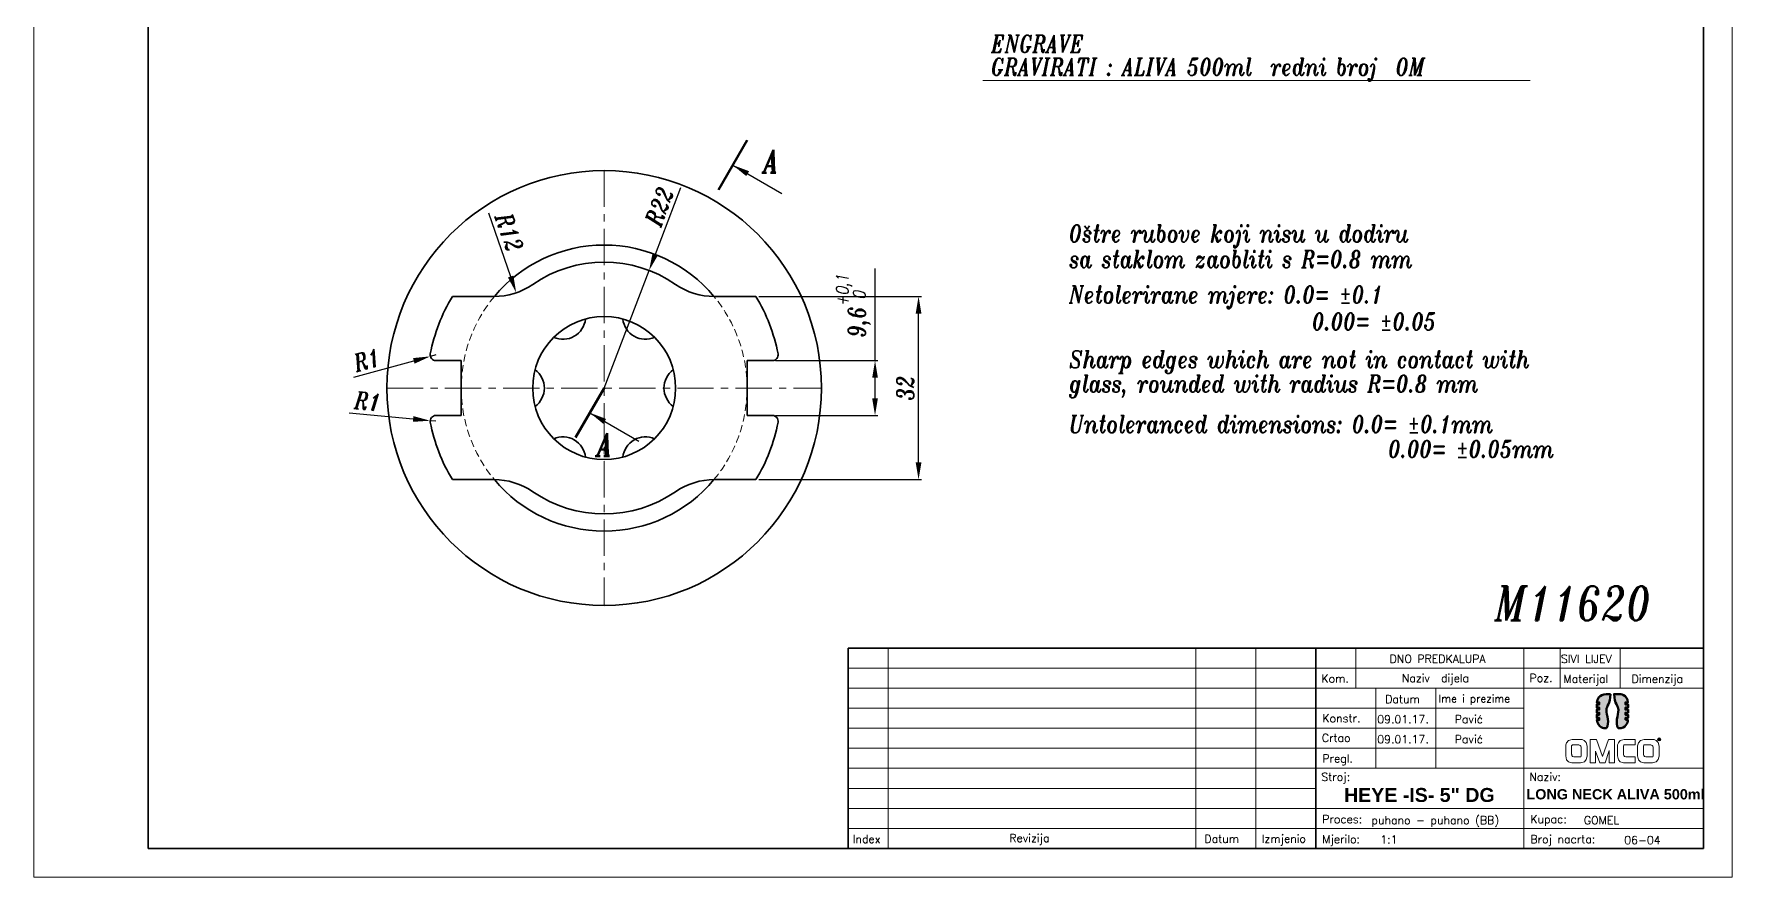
# Model space of a CAD drawing. Header units: millimetres. Extents: x 81 to 459, y 101 to 521.
# Drawn here: x 80.7 to 377.7, y 101.3 to 248.6 of the extents above; entities that cross this region are included whole.
import ezdxf

# ---------------------------------------------------------------- set-up
doc = ezdxf.new("R2010")
doc.units = ezdxf.units.MM
doc.header["$LTSCALE"] = 0.2
doc.linetypes.add('CENTER', pattern=[50.8, 31.75, -6.35, 6.35, -6.35])
doc.linetypes.add('HIDDEN', pattern=[9.525, 6.35, -3.175])
doc.layers.get('0').update_dxf_attribs({"lineweight": 15})
for name, color, linetype, lineweight in [('1', 1, 'CENTER', 15), ('2', 2, 'HIDDEN', 15), ('3', 3, 'Continuous', 35), ('4', 5, 'Continuous', 50), ('ENGLISH', 252, 'Continuous', 18)]:
    doc.layers.add(name, color=color, linetype=linetype, lineweight=lineweight)
doc.styles.add('ITALICT', font='italict', dxfattribs={"width": 0.8, "height": 3})
doc.styles.add('ROMANS', font='romans.shx')
doc.dimstyles.new('ISO-25', dxfattribs={"dimtxt": 3, "dimasz": 3, "dimexe": 0.5, "dimexo": 0.5, "dimgap": 0.8, "dimtad": 1, "dimtxsty": 'ITALICT', "dimcen": 0, "dimadec": 0, "dimazin": 0, "dimtfac": 1, "dimtmove": 0, "dimatfit": 3, "dimfxl": 1, "dimarcsym": 0})

# ---------------------------------------------------------------- blocks, each defined once
blk = doc.blocks.new('*D12')
at = {"color": 0, "lineweight": -2, "transparency": 16777216}
for p, q in [((207.44, 202.74), (235.88, 202.74)), ((235.38, 173.74), (235.38, 199.74)), ((207.44, 170.74), (235.88, 170.74))]:
    blk.add_line(p, q, dxfattribs=at)
at = {"color": 0, "transparency": 16777216}
for points in [[(234.88, 199.74), (235.88, 199.74), (235.38, 202.74)], [(234.88, 173.74), (235.88, 173.74), (235.38, 170.74)]]:
    blk.add_solid(points, dxfattribs=at)
at = {"color": 0, "transparency": 16777216, "insert": (233.08, 186.74), "char_height": 3, "attachment_point": 5, "rotation": 90, "style": 'ITALICT'}
blk.add_mtext('32', dxfattribs=at)
blk = doc.blocks.new('*D13')
at = {"color": 0, "lineweight": -2, "transparency": 16777216}
for p, q in [((193.77, 221.75), (189.32, 210.09)), ((180.39, 186.74), (188.25, 207.29))]:
    blk.add_line(p, q, dxfattribs=at)
at = {"color": 0, "transparency": 16777216}
blk.add_solid([(188.85, 210.27), (189.78, 209.91), (188.25, 207.29)], dxfattribs=at)
at = {"color": 0, "transparency": 16777216, "insert": (190.05, 218.46), "char_height": 3, "attachment_point": 5, "rotation": 69.0854, "style": 'ITALICT'}
blk.add_mtext('R22', dxfattribs=at)
blk = doc.blocks.new('*D14')
at = {"color": 0, "lineweight": -2, "transparency": 16777216}
blk.add_line((160.19, 217.38), (164.03, 206.23), dxfattribs=at)
at = {"color": 0, "transparency": 16777216}
blk.add_solid([(164.51, 206.39), (163.56, 206.06), (165.01, 203.39)], dxfattribs=at)
at = {"color": 0, "transparency": 16777216, "insert": (163.8, 213.97), "char_height": 3, "attachment_point": 5, "rotation": 288.9891, "style": 'ITALICT'}
blk.add_mtext('R12', dxfattribs=at)
blk = doc.blocks.new('*D21')
at = {"color": 0, "lineweight": -2, "transparency": 16777216}
for p, q in [((227.77, 191.54), (227.77, 207.61)), ((210.33, 191.54), (228.27, 191.54)), ((227.77, 184.94), (227.77, 188.54)), ((210.33, 181.94), (228.27, 181.94))]:
    blk.add_line(p, q, dxfattribs=at)
at = {"color": 0, "transparency": 16777216}
for points in [[(227.27, 188.54), (228.27, 188.54), (227.77, 191.54)], [(227.27, 184.94), (228.27, 184.94), (227.77, 181.94)]]:
    blk.add_solid(points, dxfattribs=at)
at = {"color": 0, "transparency": 16777216, "insert": (223.99, 201.07), "char_height": 3, "attachment_point": 5, "rotation": 90, "style": 'ITALICT'}
blk.add_mtext('9,6{}{\\H0.71x;\\C3;\\S+0,1^  0;}', dxfattribs=at)
blk = doc.blocks.new('*D24')
at = {"color": 0, "lineweight": -2, "transparency": 16777216}
for p, q in [((136.58, 188.61), (147.1, 191.48)), ((150.96, 192.54), (149.99, 192.27))]:
    blk.add_line(p, q, dxfattribs=at)
at = {"color": 0, "transparency": 16777216}
blk.add_solid([(146.97, 191.97), (147.23, 191), (149.99, 192.27)], dxfattribs=at)
at = {"color": 0, "transparency": 16777216, "insert": (138.89, 191.62), "char_height": 3, "attachment_point": 5, "rotation": 15.2787, "style": 'ITALICT'}
blk.add_mtext('R1', dxfattribs=at)
blk = doc.blocks.new('*D25')
at = {"color": 0, "lineweight": -2, "transparency": 16777216}
for p, q in [((135.8, 182.43), (146.98, 181.33)), ((150.96, 180.94), (149.96, 181.03))]:
    blk.add_line(p, q, dxfattribs=at)
at = {"color": 0, "transparency": 16777216}
blk.add_solid([(147.03, 181.83), (146.93, 180.83), (149.96, 181.03)], dxfattribs=at)
at = {"color": 0, "transparency": 16777216, "insert": (139.04, 184.42), "char_height": 3, "attachment_point": 5, "rotation": 354.3922, "style": 'ITALICT'}
blk.add_mtext('R1', dxfattribs=at)
blk = doc.blocks.new('*U32')
at = {"layer": '3'}
blk.add_arc((3.19, 0), 4, 126.5899, 233.4101, dxfattribs=at)
blk = doc.blocks.new('*U33')
at = {"color": 0, "linetype": 'ByBlock', "lineweight": -2}
for p, rotation in [((174.76, 209.43), 120), ((186.03, 209.43), 59.99999999999994), ((169.12, 199.67), 180), ((174.76, 189.91), 239.9999999999999), ((186.03, 189.91), 299.9999999999999)]:
    blk.add_blockref('*U32', p, dxfattribs=dict(at, rotation=rotation))
blk.add_blockref('*U32', (191.66, 199.67), dxfattribs=at)

msp = doc.modelspace()

# ---------------------------------------------------------------- hatches: boundary and pattern name
at = {"layer": '4'}
h = msp.add_hatch(color=142, dxfattribs=at)
edge = h.paths.add_edge_path()
edge.add_spline(control_points=[(354.003, 128.716), (354.003, 128.716), (354.003, 128.716), (354.003, 128.716), (354.003, 128.716), (354.159, 127.338), (355.377, 127.267), (355.557, 127.267), (355.557, 127.267), (355.557, 127.267), (355.692, 127.267), (355.692, 127.267), (355.692, 127.267), (356.331, 128.186), (355.687, 129.527), (355.687, 130.485), (355.687, 130.485), (355.687, 131.237), (356.35, 131.439), (356.422, 133.244), (356.422, 133.244), (355.658, 133.244), (355.658, 133.244), (355.658, 133.244), (354.368, 133.244), (354.074, 132.249), (354.006, 131.795)], knot_values=[0.8095238, 0.8095238, 0.8095238, 0.8095238, 0.8333333, 0.8333333, 0.8333333, 0.8334333, 0.8571429, 0.8571429, 0.8571429, 0.8572429, 0.9047619, 0.9047619, 0.9047619, 0.9048619, 0.952381, 0.952381, 0.952381, 0.952481, 1, 1, 1, 1.047619, 1.047619, 1.047619, 1.047719, 1.0952381, 1.0952381, 1.0952381, 1.0952381], degree=3, periodic=0)
edge.add_spline(control_points=[(354.006, 131.795), (354.006, 131.795), (354.444, 131.795), (354.444, 131.795)], knot_values=[0.0952381, 0.0952381, 0.0952381, 0.0952381, 0.1428571, 0.1428571, 0.1428571, 0.1428571], degree=3, periodic=0)
edge.add_spline(control_points=[(354.444, 131.795), (354.444, 131.795), (354.444, 131.795), (354.444, 131.795), (354.444, 131.795), (354.444, 131.795), (354.444, 131.429), (354.444, 131.429)], knot_values=[0.1428571, 0.1428571, 0.1428571, 0.1428571, 0.1666667, 0.1666667, 0.1666667, 0.1667667, 0.1904762, 0.1904762, 0.1904762, 0.1904762], degree=3, periodic=0)
edge.add_spline(control_points=[(354.444, 131.429), (354.444, 131.429), (354.444, 131.429), (354.444, 131.429), (354.444, 131.429), (354.444, 131.429), (353.986, 131.429), (353.986, 131.429)], knot_values=[0.1904762, 0.1904762, 0.1904762, 0.1904762, 0.2142857, 0.2142857, 0.2142857, 0.2143857, 0.2380952, 0.2380952, 0.2380952, 0.2380952], degree=3, periodic=0)
edge.add_spline(control_points=[(353.986, 131.429), (353.986, 131.429), (353.986, 131.429), (353.986, 131.429), (353.986, 131.429), (353.986, 131.429), (353.986, 130.891), (353.986, 130.891)], knot_values=[0.2380952, 0.2380952, 0.2380952, 0.2380952, 0.2619048, 0.2619048, 0.2619048, 0.2620048, 0.2857143, 0.2857143, 0.2857143, 0.2857143], degree=3, periodic=0)
edge.add_spline(control_points=[(353.986, 130.891), (353.986, 130.891), (353.986, 130.891), (353.986, 130.891), (353.986, 130.891), (353.986, 130.891), (354.444, 130.891), (354.444, 130.891)], knot_values=[0.2857143, 0.2857143, 0.2857143, 0.2857143, 0.3095238, 0.3095238, 0.3095238, 0.3096238, 0.3333333, 0.3333333, 0.3333333, 0.3333333], degree=3, periodic=0)
edge.add_spline(control_points=[(354.444, 130.891), (354.444, 130.891), (354.444, 130.891), (354.444, 130.891), (354.444, 130.891), (354.444, 130.891), (354.444, 130.525), (354.444, 130.525)], knot_values=[0.3333333, 0.3333333, 0.3333333, 0.3333333, 0.3571429, 0.3571429, 0.3571429, 0.3572429, 0.3809524, 0.3809524, 0.3809524, 0.3809524], degree=3, periodic=0)
edge.add_spline(control_points=[(354.444, 130.525), (354.444, 130.525), (354.444, 130.525), (354.444, 130.525), (354.444, 130.525), (354.444, 130.525), (353.986, 130.525), (353.986, 130.525)], knot_values=[0.3809524, 0.3809524, 0.3809524, 0.3809524, 0.4047619, 0.4047619, 0.4047619, 0.4048619, 0.4285714, 0.4285714, 0.4285714, 0.4285714], degree=3, periodic=0)
edge.add_spline(control_points=[(353.986, 130.525), (353.986, 130.525), (353.986, 130.525), (353.986, 130.525), (353.986, 130.525), (353.986, 130.525), (353.986, 129.987), (353.986, 129.987)], knot_values=[0.4285714, 0.4285714, 0.4285714, 0.4285714, 0.452381, 0.452381, 0.452381, 0.452481, 0.4761905, 0.4761905, 0.4761905, 0.4761905], degree=3, periodic=0)
edge.add_spline(control_points=[(353.986, 129.987), (353.986, 129.987), (353.986, 129.987), (353.986, 129.987), (353.986, 129.987), (353.986, 129.987), (354.444, 129.987), (354.444, 129.987)], knot_values=[0.4761905, 0.4761905, 0.4761905, 0.4761905, 0.5, 0.5, 0.5, 0.5001, 0.5238095, 0.5238095, 0.5238095, 0.5238095], degree=3, periodic=0)
edge.add_spline(control_points=[(354.444, 129.987), (354.444, 129.987), (354.444, 129.987), (354.444, 129.987), (354.444, 129.987), (354.444, 129.987), (354.444, 129.62), (354.444, 129.62)], knot_values=[0.5238095, 0.5238095, 0.5238095, 0.5238095, 0.547619, 0.547619, 0.547619, 0.547719, 0.5714286, 0.5714286, 0.5714286, 0.5714286], degree=3, periodic=0)
edge.add_spline(control_points=[(354.444, 129.62), (354.444, 129.62), (354.444, 129.62), (354.444, 129.62), (354.444, 129.62), (354.444, 129.62), (353.986, 129.62), (353.986, 129.62)], knot_values=[0.5714286, 0.5714286, 0.5714286, 0.5714286, 0.5952381, 0.5952381, 0.5952381, 0.5953381, 0.6190476, 0.6190476, 0.6190476, 0.6190476], degree=3, periodic=0)
edge.add_spline(control_points=[(353.986, 129.62), (353.986, 129.62), (353.986, 129.62), (353.986, 129.62), (353.986, 129.62), (353.986, 129.62), (353.986, 129.083), (353.986, 129.083)], knot_values=[0.6190476, 0.6190476, 0.6190476, 0.6190476, 0.6428571, 0.6428571, 0.6428571, 0.6429571, 0.6666667, 0.6666667, 0.6666667, 0.6666667], degree=3, periodic=0)
edge.add_spline(control_points=[(353.986, 129.083), (353.986, 129.083), (353.986, 129.083), (353.986, 129.083), (353.986, 129.083), (353.986, 129.083), (354.444, 129.083), (354.444, 129.083)], knot_values=[0.6666667, 0.6666667, 0.6666667, 0.6666667, 0.6904762, 0.6904762, 0.6904762, 0.6905762, 0.7142857, 0.7142857, 0.7142857, 0.7142857], degree=3, periodic=0)
edge.add_spline(control_points=[(354.444, 129.083), (354.444, 129.083), (354.444, 129.083), (354.444, 129.083), (354.444, 129.083), (354.444, 129.083), (354.444, 128.716), (354.444, 128.716)], knot_values=[0.7142857, 0.7142857, 0.7142857, 0.7142857, 0.7380952, 0.7380952, 0.7380952, 0.7381952, 0.7619048, 0.7619048, 0.7619048, 0.7619048], degree=3, periodic=0)
edge.add_spline(control_points=[(354.444, 128.716), (354.444, 128.716), (354.444, 128.716), (354.444, 128.716), (354.444, 128.716), (354.444, 128.716), (354.003, 128.716), (354.003, 128.716)], knot_values=[0.7619048, 0.7619048, 0.7619048, 0.7619048, 0.7857143, 0.7857143, 0.7857143, 0.7858143, 0.8095238, 0.8095238, 0.8095238, 0.8095238], degree=3, periodic=0)
h = msp.add_hatch(color=253, dxfattribs=at)
edge = h.paths.add_edge_path()
edge.add_spline(control_points=[(359.02, 129.987), (359.02, 129.987), (359.02, 129.987), (359.02, 129.987), (359.02, 129.987), (359.02, 129.987), (359.478, 129.987), (359.478, 129.987)], knot_values=[0.2380952, 0.2380952, 0.2380952, 0.2380952, 0.2619048, 0.2619048, 0.2619048, 0.2620048, 0.2857143, 0.2857143, 0.2857143, 0.2857143], degree=3, periodic=0)
edge.add_spline(control_points=[(359.478, 129.987), (359.478, 129.987), (359.478, 129.987), (359.478, 129.987), (359.478, 129.987), (359.478, 129.987), (359.478, 130.525), (359.478, 130.525)], knot_values=[0.2857143, 0.2857143, 0.2857143, 0.2857143, 0.3095238, 0.3095238, 0.3095238, 0.3096238, 0.3333333, 0.3333333, 0.3333333, 0.3333333], degree=3, periodic=0)
edge.add_spline(control_points=[(359.478, 130.525), (359.478, 130.525), (359.478, 130.525), (359.478, 130.525), (359.478, 130.525), (359.478, 130.525), (359.02, 130.525), (359.02, 130.525)], knot_values=[0.3333333, 0.3333333, 0.3333333, 0.3333333, 0.3571429, 0.3571429, 0.3571429, 0.3572429, 0.3809524, 0.3809524, 0.3809524, 0.3809524], degree=3, periodic=0)
edge.add_spline(control_points=[(359.02, 130.525), (359.02, 130.525), (359.02, 130.525), (359.02, 130.525), (359.02, 130.525), (359.02, 130.525), (359.02, 130.891), (359.02, 130.891)], knot_values=[0.3809524, 0.3809524, 0.3809524, 0.3809524, 0.4047619, 0.4047619, 0.4047619, 0.4048619, 0.4285714, 0.4285714, 0.4285714, 0.4285714], degree=3, periodic=0)
edge.add_spline(control_points=[(359.02, 130.891), (359.02, 130.891), (359.02, 130.891), (359.02, 130.891), (359.02, 130.891), (359.02, 130.891), (359.478, 130.891), (359.478, 130.891)], knot_values=[0.4285714, 0.4285714, 0.4285714, 0.4285714, 0.4523809, 0.4523809, 0.4523809, 0.4524809, 0.4761905, 0.4761905, 0.4761905, 0.4761905], degree=3, periodic=0)
edge.add_spline(control_points=[(359.478, 130.891), (359.478, 130.891), (359.478, 130.891), (359.478, 130.891), (359.478, 130.891), (359.478, 130.891), (359.478, 131.429), (359.478, 131.429)], knot_values=[0.4761905, 0.4761905, 0.4761905, 0.4761905, 0.5, 0.5, 0.5, 0.5001, 0.5238095, 0.5238095, 0.5238095, 0.5238095], degree=3, periodic=0)
edge.add_spline(control_points=[(359.478, 131.429), (359.478, 131.429), (359.478, 131.429), (359.478, 131.429), (359.478, 131.429), (359.478, 131.429), (359.02, 131.429), (359.02, 131.429)], knot_values=[0.5238095, 0.5238095, 0.5238095, 0.5238095, 0.547619, 0.547619, 0.547619, 0.547719, 0.5714286, 0.5714286, 0.5714286, 0.5714286], degree=3, periodic=0)
edge.add_spline(control_points=[(359.02, 131.429), (359.02, 131.429), (359.02, 131.429), (359.02, 131.429), (359.02, 131.429), (359.02, 131.429), (359.02, 131.795), (359.02, 131.795)], knot_values=[0.5714286, 0.5714286, 0.5714286, 0.5714286, 0.5952381, 0.5952381, 0.5952381, 0.5953381, 0.6190476, 0.6190476, 0.6190476, 0.6190476], degree=3, periodic=0)
edge.add_spline(control_points=[(359.02, 131.795), (359.02, 131.795), (359.02, 131.795), (359.02, 131.795), (359.02, 131.795), (359.02, 131.795), (359.46, 131.795), (359.46, 131.795)], knot_values=[0.6190476, 0.6190476, 0.6190476, 0.6190476, 0.6428571, 0.6428571, 0.6428571, 0.6429571, 0.6666667, 0.6666667, 0.6666667, 0.6666667], degree=3, periodic=0)
edge.add_spline(control_points=[(359.46, 131.795), (359.46, 131.795), (359.46, 131.795), (359.46, 131.795), (359.46, 131.795), (359.299, 133.164), (358.087, 133.244), (357.907, 133.244), (357.907, 133.244), (357.907, 133.244), (357.042, 133.244), (357.042, 133.244)], knot_values=[0.6666667, 0.6666667, 0.6666667, 0.6666667, 0.6904762, 0.6904762, 0.6904762, 0.6905762, 0.7142857, 0.7142857, 0.7142857, 0.7143857, 0.7619048, 0.7619048, 0.7619048, 0.7619048], degree=3, periodic=0)
edge.add_spline(control_points=[(357.042, 133.244), (357.042, 133.244), (357.042, 133.244), (357.042, 133.244), (357.042, 133.244), (357.114, 131.439), (357.777, 131.237), (357.777, 130.485), (357.777, 130.485), (357.777, 129.527), (357.133, 128.186), (357.772, 127.267), (357.772, 127.267), (357.772, 127.267), (357.816, 127.267), (357.816, 127.267), (357.816, 127.267), (359.106, 127.267), (359.395, 128.262), (359.459, 128.716), (359.459, 128.716), (359.459, 128.716), (359.459, 128.716), (359.459, 128.716)], knot_values=[0.7619048, 0.7619048, 0.7619048, 0.7619048, 0.7857143, 0.7857143, 0.7857143, 0.7858143, 0.8095238, 0.8095238, 0.8095238, 0.8096238, 0.8571429, 0.8571429, 0.8571429, 0.8572429, 0.9047619, 0.9047619, 0.9047619, 0.9048619, 0.9285714, 0.9285714, 0.9285714, 0.9286714, 0.952381, 0.952381, 0.952381, 0.952381], degree=3, periodic=0)
edge.add_spline(control_points=[(359.459, 128.716), (359.459, 128.716), (359.02, 128.716), (359.02, 128.716), (359.02, 128.716), (359.02, 129.083), (359.02, 129.083)], knot_values=[0.952381, 0.952381, 0.952381, 0.952381, 1, 1, 1, 1.047619, 1.047619, 1.047619, 1.047619], degree=3, periodic=0)
edge.add_spline(control_points=[(359.02, 129.083), (359.02, 129.083), (359.02, 129.083), (359.02, 129.083), (359.02, 129.083), (359.02, 129.083), (359.478, 129.083), (359.478, 129.083)], knot_values=[0.047619, 0.047619, 0.047619, 0.047619, 0.0714286, 0.0714286, 0.0714286, 0.0715286, 0.0952381, 0.0952381, 0.0952381, 0.0952381], degree=3, periodic=0)
edge.add_spline(control_points=[(359.478, 129.083), (359.478, 129.083), (359.478, 129.083), (359.478, 129.083), (359.478, 129.083), (359.478, 129.083), (359.478, 129.62), (359.478, 129.62)], knot_values=[0.0952381, 0.0952381, 0.0952381, 0.0952381, 0.1190476, 0.1190476, 0.1190476, 0.1191476, 0.1428571, 0.1428571, 0.1428571, 0.1428571], degree=3, periodic=0)
edge.add_spline(control_points=[(359.478, 129.62), (359.478, 129.62), (359.478, 129.62), (359.478, 129.62), (359.478, 129.62), (359.478, 129.62), (359.02, 129.62), (359.02, 129.62)], knot_values=[0.1428571, 0.1428571, 0.1428571, 0.1428571, 0.1666667, 0.1666667, 0.1666667, 0.1667667, 0.1904762, 0.1904762, 0.1904762, 0.1904762], degree=3, periodic=0)
edge.add_spline(control_points=[(359.02, 129.62), (359.02, 129.62), (359.02, 129.62), (359.02, 129.62), (359.02, 129.62), (359.02, 129.62), (359.02, 129.987), (359.02, 129.987)], knot_values=[0.1904762, 0.1904762, 0.1904762, 0.1904762, 0.2142857, 0.2142857, 0.2142857, 0.2143857, 0.2380952, 0.2380952, 0.2380952, 0.2380952], degree=3, periodic=0)

# ---------------------------------------------------------------- linework, layer by layer
for p, q in [((80.661, 521.271), (80.661, 101.271)), ((377.661, 101.271), (377.661, 521.271)), ((342.371, 240.51), (246.647, 240.51)), ((230.083, 141.271), (230.083, 106.271)), ((283.872, 141.271), (283.872, 106.271)), ((294.372, 141.271), (294.372, 106.271)), ((311.872, 141.271), (311.872, 134.271)), ((341.272, 141.271), (341.272, 106.271)), ((347.572, 141.271), (347.572, 134.271)), ((358.072, 141.271), (358.072, 134.271)), ((223.083, 137.771), (372.661, 137.771)), ((372.661, 134.271), (223.083, 134.271)), ((315.372, 134.271), (315.372, 120.271)), ((325.872, 134.271), (325.872, 120.271)), ((223.083, 130.771), (341.272, 130.771)), ((223.083, 127.271), (341.272, 127.271)), ((223.083, 123.771), (341.272, 123.771)), ((223.083, 120.271), (372.661, 120.271)), ((304.872, 116.771), (223.083, 116.771)), ((223.083, 113.271), (372.661, 113.271)), ((223.083, 109.771), (372.661, 109.771)), ((80.661, 101.271), (377.661, 101.271))]:
    msp.add_line(p, q)
for points, knots in [([(351.179, 121.247), (351.179, 121.247), (349.64, 121.247), (349.64, 121.247), (349.64, 121.247), (349.509, 121.247), (348.571, 121.302), (348.571, 122.44), (348.571, 122.44), (348.571, 122.44), (348.571, 124.178), (348.571, 124.178), (348.571, 124.178), (348.571, 124.178), (348.571, 125.317), (349.709, 125.317), (349.709, 125.317), (349.709, 125.317), (351.241, 125.317), (351.241, 125.317), (351.241, 125.317), (351.372, 125.317), (352.31, 125.255), (352.31, 124.116), (352.31, 124.116), (352.31, 124.116), (352.31, 122.385), (352.31, 122.385), (352.31, 122.385), (352.31, 122.385), (352.317, 121.247), (351.179, 121.247)], [0, 0, 0, 0, 0.125, 0.125, 0.125, 0.125, 0.25, 0.25, 0.25, 0.25, 0.375, 0.375, 0.375, 0.375, 0.5, 0.5, 0.5, 0.5, 0.625, 0.625, 0.625, 0.625, 0.75, 0.75, 0.75, 0.75, 0.875, 0.875, 0.875, 0.875, 1, 1, 1, 1]), ([(356.187, 121.247), (356.187, 121.247), (356.187, 123.378), (356.187, 123.378), (356.187, 123.378), (356.187, 123.378), (355.442, 121.247), (355.442, 121.247), (355.442, 121.247), (355.442, 121.247), (354.545, 121.247), (354.545, 121.247), (354.545, 121.247), (354.545, 121.247), (353.786, 123.282), (353.786, 123.282), (353.786, 123.282), (353.786, 123.282), (353.786, 121.247), (353.786, 121.247), (353.786, 121.247), (353.786, 121.247), (352.827, 121.247), (352.827, 121.247), (352.827, 121.247), (352.827, 121.247), (352.827, 125.317), (352.827, 125.317), (352.827, 125.317), (352.827, 125.317), (353.938, 125.317), (353.938, 125.317), (353.938, 125.317), (353.938, 125.317), (355.007, 122.316), (355.007, 122.316), (355.007, 122.316), (355.007, 122.316), (356.028, 125.317), (356.028, 125.317), (356.028, 125.317), (356.028, 125.317), (357.118, 125.317), (357.118, 125.317), (357.118, 125.317), (357.118, 125.317), (357.118, 121.247), (357.118, 121.247), (357.118, 121.247), (357.118, 121.247), (356.187, 121.247), (356.187, 121.247)], [0, 0, 0, 0, 0.0769231, 0.0769231, 0.0769231, 0.0769231, 0.1538462, 0.1538462, 0.1538462, 0.1538462, 0.2307692, 0.2307692, 0.2307692, 0.2307692, 0.3076923, 0.3076923, 0.3076923, 0.3076923, 0.3846154, 0.3846154, 0.3846154, 0.3846154, 0.4615385, 0.4615385, 0.4615385, 0.4615385, 0.5384615, 0.5384615, 0.5384615, 0.5384615, 0.6153846, 0.6153846, 0.6153846, 0.6153846, 0.6923077, 0.6923077, 0.6923077, 0.6923077, 0.7692308, 0.7692308, 0.7692308, 0.7692308, 0.8461538, 0.8461538, 0.8461538, 0.8461539, 0.9230769, 0.9230769, 0.9230769, 0.9230769, 1, 1, 1, 1]), ([(360.706, 122.281), (360.706, 122.281), (359.07, 122.281), (359.07, 122.281), (359.07, 122.281), (358.67, 122.281), (358.67, 122.744), (358.67, 122.744), (358.67, 122.744), (358.67, 122.744), (358.67, 124.213), (358.67, 124.213), (358.67, 124.213), (358.67, 124.344), (358.801, 124.351), (358.801, 124.351), (358.801, 124.351), (358.801, 124.351), (360.706, 124.351), (360.706, 124.351), (360.706, 124.351), (360.706, 124.351), (360.706, 125.317), (360.706, 125.317), (360.706, 125.317), (360.706, 125.317), (358.774, 125.317), (358.774, 125.317), (358.774, 125.317), (357.636, 125.317), (357.636, 124.178), (357.636, 124.178), (357.636, 124.178), (357.636, 124.178), (357.636, 122.44), (357.636, 122.44), (357.636, 122.44), (357.636, 121.302), (358.574, 121.247), (358.705, 121.247), (358.705, 121.247), (358.705, 121.247), (360.706, 121.247), (360.706, 121.247), (360.706, 121.247), (360.706, 121.247), (360.706, 122.281), (360.706, 122.281)], [0, 0, 0, 0, 0.0833333, 0.0833333, 0.0833333, 0.0833333, 0.1666667, 0.1666667, 0.1666667, 0.1666667, 0.25, 0.25, 0.25, 0.25, 0.3333333, 0.3333333, 0.3333333, 0.3333333, 0.4166667, 0.4166667, 0.4166667, 0.4166667, 0.5, 0.5, 0.5, 0.5, 0.5833333, 0.5833333, 0.5833333, 0.5833333, 0.6666667, 0.6666667, 0.6666667, 0.6666667, 0.75, 0.75, 0.75, 0.75, 0.8333333, 0.8333333, 0.8333333, 0.8333333, 0.9166667, 0.9166667, 0.9166667, 0.9166667, 1, 1, 1, 1]), ([(363.761, 121.247), (363.761, 121.247), (362.223, 121.247), (362.223, 121.247), (362.223, 121.247), (362.092, 121.247), (361.154, 121.302), (361.154, 122.44), (361.154, 122.44), (361.154, 122.44), (361.154, 124.178), (361.154, 124.178), (361.154, 124.178), (361.154, 124.178), (361.154, 125.317), (362.292, 125.317), (362.292, 125.317), (362.292, 125.317), (363.824, 125.317), (363.824, 125.317), (363.824, 125.317), (363.955, 125.317), (364.893, 125.255), (364.893, 124.116), (364.893, 124.116), (364.893, 124.116), (364.893, 122.385), (364.893, 122.385), (364.893, 122.385), (364.893, 122.385), (364.9, 121.247), (363.761, 121.247)], [0, 0, 0, 0, 0.125, 0.125, 0.125, 0.125, 0.25, 0.25, 0.25, 0.25, 0.375, 0.375, 0.375, 0.375, 0.5, 0.5, 0.5, 0.5, 0.625, 0.625, 0.625, 0.625, 0.75, 0.75, 0.75, 0.75, 0.875, 0.875, 0.875, 0.875, 1, 1, 1, 1]), ([(364.909, 125.058), (364.758, 125.058), (364.635, 125.181), (364.635, 125.333), (364.635, 125.333), (364.635, 125.484), (364.758, 125.607), (364.909, 125.607), (364.909, 125.607), (365.061, 125.607), (365.184, 125.484), (365.184, 125.333), (365.184, 125.333), (365.184, 125.181), (365.061, 125.058), (364.909, 125.058)], [0, 0, 0, 0, 0.25, 0.25, 0.25, 0.25, 0.5, 0.5, 0.5, 0.5, 0.75, 0.75, 0.75, 0.75, 1, 1, 1, 1]), ([(364.909, 125.547), (364.792, 125.547), (364.695, 125.45), (364.695, 125.333), (364.695, 125.333), (364.695, 125.216), (364.792, 125.119), (364.909, 125.119), (364.909, 125.119), (365.027, 125.119), (365.123, 125.216), (365.123, 125.333), (365.123, 125.333), (365.123, 125.45), (365.027, 125.547), (364.909, 125.547)], [0, 0, 0, 0, 0.25, 0.25, 0.25, 0.25, 0.5, 0.5, 0.5, 0.5, 0.75, 0.75, 0.75, 0.75, 1, 1, 1, 1]), ([(364.972, 125.286), (364.972, 125.286), (365.028, 125.199), (365.028, 125.199), (365.028, 125.199), (365.028, 125.199), (364.953, 125.199), (364.953, 125.199), (364.953, 125.199), (364.953, 125.199), (364.905, 125.276), (364.905, 125.276), (364.905, 125.276), (364.905, 125.276), (364.875, 125.276), (364.875, 125.276), (364.875, 125.276), (364.875, 125.276), (364.875, 125.199), (364.875, 125.199), (364.875, 125.199), (364.875, 125.199), (364.807, 125.199), (364.807, 125.199), (364.807, 125.199), (364.807, 125.199), (364.807, 125.477), (364.807, 125.477), (364.807, 125.477), (364.807, 125.477), (364.928, 125.477), (364.928, 125.477), (364.928, 125.477), (364.951, 125.477), (365.034, 125.477), (365.034, 125.377), (365.034, 125.377), (365.034, 125.324), (365.002, 125.297), (364.972, 125.286)], [0, 0, 0, 0, 0.1, 0.1, 0.1, 0.1, 0.2, 0.2, 0.2, 0.2, 0.3, 0.3, 0.3, 0.3, 0.4, 0.4, 0.4, 0.4, 0.5, 0.5, 0.5, 0.5, 0.6, 0.6, 0.6, 0.6, 0.7, 0.7, 0.7, 0.7, 0.8, 0.8, 0.8, 0.8, 0.9, 0.9, 0.9, 0.9, 1, 1, 1, 1]), ([(364.911, 125.418), (364.911, 125.418), (364.875, 125.418), (364.875, 125.418), (364.875, 125.418), (364.875, 125.418), (364.875, 125.331), (364.875, 125.331), (364.875, 125.331), (364.875, 125.331), (364.911, 125.331), (364.911, 125.331), (364.911, 125.331), (364.947, 125.331), (364.962, 125.344), (364.962, 125.377), (364.962, 125.377), (364.962, 125.409), (364.947, 125.418), (364.911, 125.418)], [0, 0, 0, 0, 0.2, 0.2, 0.2, 0.2, 0.4, 0.4, 0.4, 0.4, 0.6, 0.6, 0.6, 0.6, 0.8, 0.8, 0.8, 0.8, 1, 1, 1, 1]), ([(351.275, 123.882), (351.275, 123.882), (351.275, 124.351), (350.875, 124.351), (350.875, 124.351), (350.875, 124.351), (349.737, 124.351), (349.737, 124.351), (349.737, 124.351), (349.737, 124.351), (349.606, 124.344), (349.606, 124.213), (349.606, 124.213), (349.606, 124.213), (349.606, 122.744), (349.606, 122.744), (349.606, 122.744), (349.606, 122.744), (349.606, 122.281), (350.006, 122.281), (350.006, 122.281), (350.006, 122.281), (351.144, 122.281), (351.144, 122.281), (351.144, 122.281), (351.144, 122.281), (351.275, 122.281), (351.275, 122.412), (351.275, 122.412), (351.275, 122.412), (351.275, 123.882), (351.275, 123.882)], [0, 0, 0, 0, 0.125, 0.125, 0.125, 0.125, 0.25, 0.25, 0.25, 0.25, 0.375, 0.375, 0.375, 0.375, 0.5, 0.5, 0.5, 0.5, 0.625, 0.625, 0.625, 0.625, 0.75, 0.75, 0.75, 0.75, 0.875, 0.875, 0.875, 0.875, 1, 1, 1, 1]), ([(363.858, 123.882), (363.858, 123.882), (363.858, 124.351), (363.458, 124.351), (363.458, 124.351), (363.458, 124.351), (362.32, 124.351), (362.32, 124.351), (362.32, 124.351), (362.32, 124.351), (362.189, 124.344), (362.189, 124.213), (362.189, 124.213), (362.189, 124.213), (362.189, 122.744), (362.189, 122.744), (362.189, 122.744), (362.189, 122.744), (362.189, 122.281), (362.589, 122.281), (362.589, 122.281), (362.589, 122.281), (363.727, 122.281), (363.727, 122.281), (363.727, 122.281), (363.727, 122.281), (363.858, 122.281), (363.858, 122.412), (363.858, 122.412), (363.858, 122.412), (363.858, 123.882), (363.858, 123.882)], [0, 0, 0, 0, 0.125, 0.125, 0.125, 0.125, 0.25, 0.25, 0.25, 0.25, 0.375, 0.375, 0.375, 0.375, 0.5, 0.5, 0.5, 0.5, 0.625, 0.625, 0.625, 0.625, 0.75, 0.75, 0.75, 0.75, 0.875, 0.875, 0.875, 0.875, 1, 1, 1, 1])]:
    msp.add_open_spline(points, degree=3, knots=knots)
at = {"layer": '1'}
for p, q in [((180.392, 224.737), (180.392, 148.737)), ((142.392, 186.737), (218.392, 186.737))]:
    msp.add_line(p, q, dxfattribs=at)
at = {"layer": '2'}
for start, end in [(140.20742, 219.79258), (320.20742, 39.79258)]:
    msp.add_arc((180.392, 186.737), 25, start, end, dxfattribs=at)
at = {"layer": '3'}
for p, q in [((100.661, 516.271), (100.661, 106.271)), ((372.661, 106.271), (372.661, 516.271)), ((161.105, 202.737), (153.841, 202.737)), ((199.68, 202.737), (206.944, 202.737)), ((155.392, 191.537), (150.958, 191.537)), ((155.392, 186.737), (155.392, 191.537)), ((205.392, 191.537), (209.826, 191.537)), ((205.392, 186.737), (205.392, 191.537)), ((155.392, 186.737), (155.392, 181.937)), ((205.392, 186.737), (205.392, 181.937)), ((155.392, 181.937), (150.958, 181.937)), ((205.392, 181.937), (209.826, 181.937)), ((161.105, 170.737), (153.841, 170.737)), ((199.68, 170.737), (206.944, 170.737)), ((223.083, 141.271), (372.661, 141.271)), ((223.083, 141.271), (223.083, 106.271)), ((304.872, 141.271), (304.872, 106.271)), ((372.661, 141.271), (372.661, 106.271)), ((100.661, 106.271), (372.661, 106.271))]:
    msp.add_line(p, q, dxfattribs=at)
for radius in [38, 12.5]:
    msp.add_circle((180.392, 186.737), radius, dxfattribs=at)
for centre, radius, start, end in [((180.392, 186.737), 25, 39.79258, 140.20742), ((180.392, 186.737), 22, 55.43968, 124.56032), ((180.392, 186.737), 31, 148.92705, 168.85262), ((161.105, 214.737), 12, 270, 304.56032), ((199.68, 214.737), 12, 235.43968, 270), ((180.392, 186.737), 31, 11.14738, 31.07295), ((150.958, 192.537), 1, 168.85262, 270), ((209.826, 192.537), 1, 270, 11.14738), ((150.958, 180.937), 1, 90, 191.14738), ((209.826, 180.937), 1, 348.85262, 90), ((180.392, 186.737), 31, 191.14738, 211.07295), ((180.392, 186.737), 31, 328.92705, 348.85262), ((161.105, 158.737), 12, 55.43968, 90), ((180.392, 186.737), 25, 219.79258, 320.20742), ((199.68, 158.737), 12, 90, 124.56032), ((180.392, 186.737), 22, 235.43968, 304.56032)]:
    msp.add_arc(centre, radius, start, end, dxfattribs=at)
at = {"layer": '4'}
for p, q in [((200.392, 221.378), (205.392, 230.038)), ((175.392, 178.077), (180.392, 186.737))]:
    msp.add_line(p, q, dxfattribs=at)
at = {"layer": '4', "color": 142}
msp.add_open_spline([(356.422, 133.244), (356.422, 133.244), (355.658, 133.244), (355.658, 133.244), (355.658, 133.244), (354.368, 133.244), (354.074, 132.249), (354.006, 131.795), (354.006, 131.795), (354.006, 131.795), (354.444, 131.795), (354.444, 131.795), (354.444, 131.795), (354.444, 131.795), (354.444, 131.429), (354.444, 131.429), (354.444, 131.429), (354.444, 131.429), (353.986, 131.429), (353.986, 131.429), (353.986, 131.429), (353.986, 131.429), (353.986, 130.891), (353.986, 130.891), (353.986, 130.891), (353.986, 130.891), (354.444, 130.891), (354.444, 130.891), (354.444, 130.891), (354.444, 130.891), (354.444, 130.525), (354.444, 130.525), (354.444, 130.525), (354.444, 130.525), (353.986, 130.525), (353.986, 130.525), (353.986, 130.525), (353.986, 130.525), (353.986, 129.987), (353.986, 129.987), (353.986, 129.987), (353.986, 129.987), (354.444, 129.987), (354.444, 129.987), (354.444, 129.987), (354.444, 129.987), (354.444, 129.62), (354.444, 129.62), (354.444, 129.62), (354.444, 129.62), (353.986, 129.62), (353.986, 129.62), (353.986, 129.62), (353.986, 129.62), (353.986, 129.083), (353.986, 129.083), (353.986, 129.083), (353.986, 129.083), (354.444, 129.083), (354.444, 129.083), (354.444, 129.083), (354.444, 129.083), (354.444, 128.716), (354.444, 128.716), (354.444, 128.716), (354.444, 128.716), (354.003, 128.716), (354.003, 128.716), (354.003, 128.716), (354.159, 127.338), (355.377, 127.267), (355.557, 127.267), (355.557, 127.267), (355.557, 127.267), (355.692, 127.267), (355.692, 127.267), (355.692, 127.267), (356.331, 128.186), (355.687, 129.527), (355.687, 130.485), (355.687, 130.485), (355.687, 131.237), (356.35, 131.439), (356.422, 133.244)], degree=3, knots=[0, 0, 0, 0, 0.047619, 0.047619, 0.047619, 0.0476191, 0.0952381, 0.0952381, 0.0952381, 0.0952381, 0.1428571, 0.1428571, 0.1428571, 0.1428572, 0.1904762, 0.1904762, 0.1904762, 0.1904762, 0.2380952, 0.2380952, 0.2380952, 0.2380952, 0.2857143, 0.2857143, 0.2857143, 0.2857143, 0.3333333, 0.3333333, 0.3333333, 0.3333333, 0.3809524, 0.3809524, 0.3809524, 0.3809524, 0.4285714, 0.4285714, 0.4285714, 0.4285714, 0.4761905, 0.4761905, 0.4761905, 0.4761905, 0.5238095, 0.5238095, 0.5238095, 0.5238095, 0.5714286, 0.5714286, 0.5714286, 0.5714286, 0.6190476, 0.6190476, 0.6190476, 0.6190476, 0.6666667, 0.6666667, 0.6666667, 0.6666667, 0.7142857, 0.7142857, 0.7142857, 0.7142857, 0.7619048, 0.7619048, 0.7619048, 0.7619048, 0.8095238, 0.8095238, 0.8095238, 0.8095238, 0.8571429, 0.8571429, 0.8571429, 0.8571429, 0.9047619, 0.9047619, 0.9047619, 0.9047619, 0.952381, 0.952381, 0.952381, 0.952381, 1, 1, 1, 1], dxfattribs=at)
at = {"layer": '4', "color": 253}
msp.add_open_spline([(359.02, 128.716), (359.02, 128.716), (359.02, 129.083), (359.02, 129.083), (359.02, 129.083), (359.02, 129.083), (359.478, 129.083), (359.478, 129.083), (359.478, 129.083), (359.478, 129.083), (359.478, 129.62), (359.478, 129.62), (359.478, 129.62), (359.478, 129.62), (359.02, 129.62), (359.02, 129.62), (359.02, 129.62), (359.02, 129.62), (359.02, 129.987), (359.02, 129.987), (359.02, 129.987), (359.02, 129.987), (359.478, 129.987), (359.478, 129.987), (359.478, 129.987), (359.478, 129.987), (359.478, 130.525), (359.478, 130.525), (359.478, 130.525), (359.478, 130.525), (359.02, 130.525), (359.02, 130.525), (359.02, 130.525), (359.02, 130.525), (359.02, 130.891), (359.02, 130.891), (359.02, 130.891), (359.02, 130.891), (359.478, 130.891), (359.478, 130.891), (359.478, 130.891), (359.478, 130.891), (359.478, 131.429), (359.478, 131.429), (359.478, 131.429), (359.478, 131.429), (359.02, 131.429), (359.02, 131.429), (359.02, 131.429), (359.02, 131.429), (359.02, 131.795), (359.02, 131.795), (359.02, 131.795), (359.02, 131.795), (359.46, 131.795), (359.46, 131.795), (359.46, 131.795), (359.299, 133.164), (358.087, 133.244), (357.907, 133.244), (357.907, 133.244), (357.907, 133.244), (357.042, 133.244), (357.042, 133.244), (357.042, 133.244), (357.114, 131.439), (357.777, 131.237), (357.777, 130.485), (357.777, 130.485), (357.777, 129.527), (357.133, 128.186), (357.772, 127.267), (357.772, 127.267), (357.772, 127.267), (357.816, 127.267), (357.816, 127.267), (357.816, 127.267), (359.106, 127.267), (359.395, 128.262), (359.459, 128.716), (359.459, 128.716), (359.459, 128.716), (359.02, 128.716), (359.02, 128.716)], degree=3, knots=[0, 0, 0, 0, 0.047619, 0.047619, 0.047619, 0.0476191, 0.0952381, 0.0952381, 0.0952381, 0.0952381, 0.1428571, 0.1428571, 0.1428571, 0.1428572, 0.1904762, 0.1904762, 0.1904762, 0.1904762, 0.2380952, 0.2380952, 0.2380952, 0.2380952, 0.2857143, 0.2857143, 0.2857143, 0.2857143, 0.3333333, 0.3333333, 0.3333333, 0.3333333, 0.3809524, 0.3809524, 0.3809524, 0.3809524, 0.4285714, 0.4285714, 0.4285714, 0.4285714, 0.4761905, 0.4761905, 0.4761905, 0.4761905, 0.5238095, 0.5238095, 0.5238095, 0.5238095, 0.5714286, 0.5714286, 0.5714286, 0.5714286, 0.6190476, 0.6190476, 0.6190476, 0.6190476, 0.6666667, 0.6666667, 0.6666667, 0.6666667, 0.7142857, 0.7142857, 0.7142857, 0.7142857, 0.7619048, 0.7619048, 0.7619048, 0.7619048, 0.8095238, 0.8095238, 0.8095238, 0.8095238, 0.8571429, 0.8571429, 0.8571429, 0.8571429, 0.9047619, 0.9047619, 0.9047619, 0.9047619, 0.952381, 0.952381, 0.952381, 0.952381, 1, 1, 1, 1], dxfattribs=at)

# ---------------------------------------------------------------- block references
msp.add_blockref('*U33', (0, -12.934))

# ---------------------------------------------------------------- texts
at = {"style": 'ITALICT', "width": 0.8}
for s, height, p in [('GRAVIRATI : ALIVA 500ml  redni broj  OM', 3, (248.09, 241.37)), ('A', 4, (208.224, 224.347)), ('Oštre rubove koji nisu u dodiru ', 3, (261.706, 212.249)), ('sa staklom zaobliti s R=0.8 mm', 3, (261.706, 207.766)), ('Netolerirane mjere: 0.0= %%P0.1', 3, (261.706, 201.573)), ('0.00= %%P0.05', 3, (304.208, 196.872)), ('A', 4, (179.119, 174.837)), ('M11620', 6, (336.119, 146.087))]:
    msp.add_text(s, height=height, dxfattribs=at).set_placement(p)
at = {"style": 'ROMANS'}
for s, height, p in [('DNO PREDKALUPA', 1.4, (317.764, 138.709)), ('SIVI LIJEV', 1.4, (347.737, 138.709)), ('Kom.', 1.4, (305.841, 135.254)), ('Naziv  dijela', 1.4, (319.913, 135.331)), ('Poz.', 1.4, (342.237, 135.356)), ('Materijal', 1.4, (348.17, 135.201)), ('Dimenzija', 1.4, (360.098, 135.204)), ('Datum', 1.4, (316.999, 131.661)), ('Ime i prezime', 1.33, (326.354, 131.792)), ('Konstr.', 1.4, (306.01, 128.311)), ('09.01.17.', 1.4, (315.609, 128.149)), ('Pavić', 1.4, (329.163, 128.149)), ('Crtao', 1.4, (305.917, 124.892)), ('09.01.17.', 1.4, (315.609, 124.649)), ('Pavić', 1.4, (329.163, 124.649)), ('Pregl.', 1.4, (306.01, 121.288)), ('Stroj:', 1.4, (305.82, 118.062)), ('Naziv:', 1.4, (342.22, 118.062)), ('Proces:', 1.4, (305.989, 110.684)), ('puhano - puhano (BB)', 1.4, (314.603, 110.496)), ('Kupac:', 1.4, (342.389, 110.684)), ('GOMEL', 1.4, (351.746, 110.496)), ('Index', 1.4, (223.864, 107.215)), ('Revizija', 1.4, (251.266, 107.387)), ('Datum', 1.4, (285.385, 107.227)), ('Izmjenio', 1.4, (295.404, 107.268)), ('Mjerilo:', 1.4, (305.989, 107.184)), ('1:1', 1.4, (316.156, 107.131)), ('Broj nacrta:', 1.4, (342.398, 107.182)), ('06-04', 1.4, (358.809, 107.02))]:
    msp.add_text(s, height=height, dxfattribs=at).set_placement(p)
at = {"attachment_point": 1, "style": 'ROMANS'}
for s, insert, char_height, width in [('{\\fArial|b1|i0|c238|p34;HEYE -IS- 5" DG}', (309.801, 116.838), 2.45, 29.68315), ('{\\fArial|b1|i0|c238|p34;LONG NECK ALIVA 500ml}', (341.705, 116.634), 1.8, 35.15)]:
    msp.add_mtext(s, dxfattribs=dict(at, insert=insert, char_height=char_height, width=width))
at = {"layer": 'ENGLISH', "style": 'ITALICT', "width": 0.8}
for s, p in [('ENGRAVE', (248.09, 245.386)), ('Sharp edges which are not in contact with', (261.726, 190.263)), ('glass, rounded with radius R=0.8 mm', (261.726, 186.002)), ('Untoleranced dimensions: 0.0= %%P0.1mm', (261.726, 178.934)), ('0.00= %%P0.05mm', (317.534, 174.586))]:
    msp.add_text(s, height=3, dxfattribs=at).set_placement(p)

# ---------------------------------------------------------------- dimensions: what is measured, and where the dimension line sits
for center, mpoint, picture, middle in [((180.392, 186.737), (188.246, 207.287), '*D13', (192.202, 217.64)), ((161.105, 214.737), (165.01, 203.39), '*D14', (161.626, 213.224)), ((150.958, 192.537), (149.994, 192.273), '*D24', (139.498, 189.406)), ((150.958, 180.937), (149.963, 181.035), '*D25', (138.811, 182.13))]:
    dim = msp.add_radius_dim(center=center, mpoint=mpoint, dimstyle='ISO-25')
    dim.commit()
    dim.dimension.update_dxf_attribs({"geometry": picture, "text_midpoint": middle, "dimtype": 164})
dim = msp.add_linear_dim(base=(227.766, 191.537), p1=(209.826, 181.937), p2=(209.826, 191.537), angle=90, text='<>{}{\\H0.71x;\\C3;\\S+0,1^  0;}', dimstyle='ISO-25', override={"dimtp": 0.1, "dimtm": 0, "dimtdec": 2, "dimtzin": 8})
dim.commit()
dim.dimension.update_dxf_attribs({"geometry": '*D21', "text_midpoint": (223.993, 201.075)})
dim = msp.add_linear_dim(base=(235.383, 202.737), p1=(206.944, 170.737), p2=(206.944, 202.737), angle=90, dimstyle='ISO-25')
dim.commit()
dim.dimension.update_dxf_attribs({"geometry": '*D12', "text_midpoint": (235.383, 186.737), "dimtype": 160})

# ---------------------------------------------------------------- leaders
for points in [[(202.892, 225.708), (211.461, 220.761)], [(177.892, 182.407), (186.461, 177.46)]]:
    msp.add_leader(points, dimstyle='ISO-25', override={"dimgap": 0.8, "dimtad": 0})

doc.saveas('drawing.dxf')
